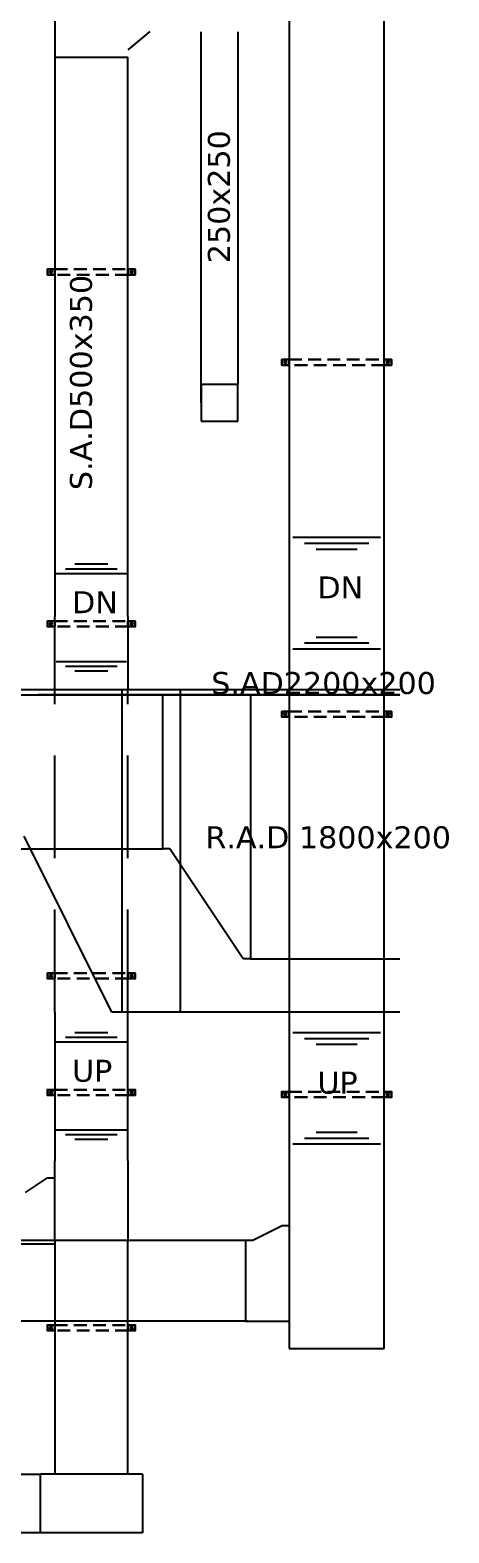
# Model space of a CAD drawing. Header units: millimetres. Extents: x -5691 to 38661, y 27321 to 65085.
# Drawn here: x 12207 to 15068, y 27371 to 37619 of the extents above; entities that cross this region are included whole.
import ezdxf

# ---------------------------------------------------------------- set-up
doc = ezdxf.new("R2010")
doc.units = ezdxf.units.MM
doc.header["$LTSCALE"] = 700
doc.header["$MEASUREMENT"] = 0
doc.linetypes.add('HIDDEN', pattern=[0.375, 0.25, -0.125])
for name, color, linetype in [('duct size', 7, 'Continuous'), ('Return Ahu-05', 1, 'Continuous'), ('Return Ahu-06', 1, 'Continuous'), ('Supply Ahu-05', 3, 'Continuous'), ('Supply Ahu-06', 3, 'Continuous')]:
    doc.layers.add(name, color=color, linetype=linetype)
doc.layers.add('SA-HANGERS', color=21, linetype='Continuous', lineweight=30)
doc.styles.add('VERDANA', font='verdana.ttf')

# ---------------------------------------------------------------- blocks, each defined once
blk = doc.blocks.new('*U13')
for p, q in [((0, 0), (0, 37)), ((500, 0), (500, 37))]:
    blk.add_line(p, q)
for points in [[(0, 0), (-50, 0), (-50, 37), (0, 37)], [(500, 37), (550, 37), (550, 0), (500, 0)]]:
    blk.add_lwpolyline(points)
at = {"linetype": 'HIDDEN', "ltscale": 0.5}
for points in [[(0, 37), (500, 37)], [(500, 0), (0, 0)]]:
    blk.add_lwpolyline(points, dxfattribs=at)
for centre in [(-25, 18), (525, 18)]:
    blk.add_circle(centre, 8.44)
blk = doc.blocks.new('*U19')
for p, q in [((0, 0), (0, 37)), ((650, 0), (650, 37))]:
    blk.add_line(p, q)
for points in [[(0, 0), (-50, 0), (-50, 37), (0, 37)], [(650, 37), (700, 37), (700, 0), (650, 0)]]:
    blk.add_lwpolyline(points)
at = {"linetype": 'HIDDEN', "ltscale": 0.5}
for points in [[(0, 37), (650, 37)], [(650, 0), (0, 0)]]:
    blk.add_lwpolyline(points, dxfattribs=at)
for centre in [(-25, 18), (675, 18)]:
    blk.add_circle(centre, 8.44)

msp = doc.modelspace()

# ---------------------------------------------------------------- linework, layer by layer
at = {"layer": 'Return Ahu-05', "ltscale": 8}
for p, q in [((4436.9, 33085.5), (14732, 33085.5)), ((4436.9, 32035.5), (13112.9, 32035.5))]:
    msp.add_line(p, q, dxfattribs=at)
at = {"layer": 'Return Ahu-05'}
for p, q in [((14732, 33085.5, -222.8), (12262.5, 33085.5, -277.4)), ((13112.9, 32035.5, -277.4), (13112.9, 33085.5, -277.4)), ((13712.9, 33085.5, -277.4), (13712.9, 31285.5, -277.4)), ((13162.9, 32035.5, -277.4), (13112.9, 32035.5, -277.4)), ((13662.9, 31285.5, -277.4), (13162.9, 32035.5, -277.4)), ((13712.9, 31285.5, -277.4), (13662.9, 31285.5, -277.4)), ((13712.9, 31285.5, 22.6), (14732, 31285.5, -22.5))]:
    msp.add_line(p, q, dxfattribs=at)
at = {"layer": 'Return Ahu-06'}
for p, q in [((14625.8, 28629, -2.7), (14625.8, 51957.7, 50)), ((13975.8, 51707.7, 50), (13975.8, 28629, -2.7)), ((14000.8, 34160.1, 9.5), (14600.8, 34160.1, 9.5)), ((14080.8, 34120.1, 9.5), (14520.8, 34120.1, 9.5)), ((14160.8, 34080.1, 9.5), (14440.8, 34080.1, 9.5)), ((14080.8, 33440.1, 9.5), (14520.8, 33440.1, 9.5)), ((14160.8, 33480.1, 9.5), (14440.8, 33480.1, 9.5)), ((14000.8, 33400.1, 9.5), (14600.8, 33400.1, 9.5)), ((14000.8, 30783.3, 9.5), (14600.8, 30783.3, 9.5)), ((14080.8, 30743.3, 9.5), (14520.8, 30743.3, 9.5)), ((14160.8, 30703.3, 9.5), (14440.8, 30703.3, 9.5)), ((14080.8, 30063.3, 9.5), (14520.8, 30063.3, 9.5)), ((14160.8, 30103.3, 9.5), (14440.8, 30103.3, 9.5)), ((14000.8, 30023.3, 9.5), (14600.8, 30023.3, 9.5)), ((13927.9, 29464.3, 322.3), (13727.9, 29364.3, 22.3)), ((13977.9, 29464.3, 322.3), (13927.9, 29464.3, 322.3)), ((13691, 29364.3, 22.2), (4222.1, 29364.3, 97)), ((13727.9, 29364.3, 22.3), (13677.9, 29364.3, 22.3)), ((13677.9, 29364.3, 22.3), (13677.9, 28814.3, 22.3)), ((13691, 28814.3, 22.2), (4224.1, 28814.3, 97)), ((13677.9, 28814.3, 22.3), (13975.8, 28814.3, 320.1)), ((13975.8, 28629, -2.7), (14625.8, 28629, -2.7))]:
    msp.add_line(p, q, dxfattribs=at)
at = {"layer": 'Return Ahu-06', "extrusion": (0, -1, 0)}
msp.add_line((14625.8, 31367.7, 800), (14625.8, 31367.7, 450), dxfattribs=at)
at = {"layer": 'Supply Ahu-05'}
for p, q in [((3815.3, 33121.8, -185.2), (14732, 33121.8, -185.2)), ((13231.6, 33121.8, -185.2), (13231.6, 30921.8, -185.2))]:
    msp.add_line(p, q, dxfattribs=at)
at = {"layer": 'Supply Ahu-05', "linetype": 'HIDDEN', "ltscale": 4}
for p, q in [((12375.8, 30921.8, 95.3), (12375.8, 33121.8, 83.5)), ((12875.8, 30921.8, -173.4), (12875.8, 33121.8, -185.2))]:
    msp.add_line(p, q, dxfattribs=at)
at = {"layer": 'Supply Ahu-05', "ltscale": 600}
for p, q in [((12836.2, 30921.8, 522.6), (12836.2, 33121.8, 471.2)), ((12766.4, 30921.8, -173.4), (12166.4, 32121.8, -173.4)), ((14732, 30921.8, -218.6), (12766.4, 30921.8, -173.4))]:
    msp.add_line(p, q, dxfattribs=at)
at = {"layer": 'Supply Ahu-06'}
for p, q in [((12375.8, 52116, 450), (12375.8, 33620, 450)), ((13025.8, 37609.1, 450), (12875.8, 37484.1, 450)), ((13375.8, 35202.8, 625.4), (13376, 37556, 620.3)), ((13376, 37556, 620.3), (13375.9, 37606, 620.4)), ((13625.9, 37556, 625), (13625.8, 35202.8, 625)), ((13625.9, 37606, 500), (13625.9, 37556, 625)), ((12375.8, 37434.1, 450), (12875.8, 37434.1, 450)), ((12875.8, 33620, 450), (12875.8, 37434.1, 450)), ((13375.8, 35077.8, 500), (13375.9, 35202.8, 625)), ((13625.8, 35077.8, 500), (13625.9, 35202.8, 625)), ((12449.8, 33946.2, 450), (12801.8, 33946.2, 450)), ((12513.8, 33978.2, 450), (12737.8, 33978.2, 450)), ((12385.8, 33914.2, 450), (12865.8, 33914.2, 450)), ((12385.8, 33314.2, 450), (12865.8, 33314.2, 450)), ((12449.8, 33282.2, 450), (12801.8, 33282.2, 450)), ((12513.8, 33250.2, 450), (12737.8, 33250.2, 450)), ((12375.8, 30921.8, -173.4), (12375.8, 29907.3, 450)), ((12875.8, 29907.3, 450), (12875.8, 30921.8, 450)), ((12449.8, 30751.3, 9.5), (12801.8, 30751.3, 9.5)), ((12513.8, 30783.3, 9.5), (12737.8, 30783.3, 9.5)), ((12385.8, 30719.3, 9.5), (12865.8, 30719.3, 9.5)), ((12385.8, 30119.3, 9.5), (12865.8, 30119.3, 9.5)), ((12449.8, 30087.3, 9.5), (12801.8, 30087.3, 9.5)), ((12513.8, 30055.3, 9.5), (12737.8, 30055.3, 9.5)), ((12175.8, 29692.2, 475), (12325.8, 29792.2, 475)), ((12325.8, 29792.2, 475), (12375.8, 29792.2, 450)), ((12125.8, 29342.2, 775), (12375.8, 29342.2, 475)), ((12375.8, 29357.3, 450), (12375.8, 27770.9, 450)), ((12875.8, 27770.9, 450), (12875.8, 29357.3, 450)), ((4760, 27770.9, 450), (12275.8, 27770.9, 450)), ((12275.8, 27770.9, 450), (12275.8, 27370.9, 450)), ((12375.8, 27770.9, 450), (12275.8, 27770.9, 450)), ((12975.8, 27770.9, 450), (12375.8, 27770.9, 450)), ((12975.8, 27770.9, 450), (12975.8, 27370.9, 450)), ((12275.8, 27370.9, 450), (4760, 27370.9, 450)), ((12975.8, 27370.9, 450), (12275.8, 27370.9, 450))]:
    msp.add_line(p, q, dxfattribs=at)
at = {"layer": 'Supply Ahu-06', "ltscale": 600}
for p, q in [((12375.8, 33121.8, 83.5), (12375.8, 33620, 2.5)), ((12875.8, 33620, 13.6), (12875.8, 33121.8, 85.4)), ((12375.8, 29357.3, 75), (12375.8, 29907.3, 450)), ((12875.8, 29907.3, 75), (12875.8, 29357.3, 75))]:
    msp.add_line(p, q, dxfattribs=at)
at = {"layer": 'Supply Ahu-06'}
msp.add_lwpolyline([(13375.7, 34952.8), (13625.7, 34952.8), (13625.7, 35202.8), (13375.7, 35202.8)], close=True, dxfattribs=at)

# ---------------------------------------------------------------- block references
at = {"layer": 'SA-HANGERS'}
for name, p, rotation in [('*U13', (12376, 35950.9, 450), 0.0018899840078956), ('*U19', (14625.8, 35372, 50), 180.0018899840079), ('*U13', (12376, 33550.9, 450), 0.0018899840078956), ('*U19', (14625.8, 32972, 50), 180.0018899840079), ('*U13', (12376, 31150.9, 450), 0.0018899840078956), ('*U13', (12376, 30356, 9.5), 0.0018899840078956), ('*U19', (14625.8, 30379, 50), 180.0018899840079), ('*U13', (12376, 28750.9, 450), 0.0018899840078956)]:
    msp.add_blockref(name, p, dxfattribs=dict(at, rotation=rotation))

# ---------------------------------------------------------------- texts
at = {"layer": 'duct size', "style": 'VERDANA'}
for s, p in [('250x250', (13571.5, 36028.9, 775)), ('S.A.D500x350', (12630, 34481.7))]:
    msp.add_text(s, height=150, rotation=90, dxfattribs=at).set_placement(p)
for s, p in [('DN', (14169.4, 33743.5, 9.5)), ('DN', (12494.4, 33642.4, 450)), ('S.AD2200x200', (13444.6, 33091.4)), ('R.A.D 1800x200', (13404.7, 32039.7)), ('UP', (12494.4, 30447.5, 9.5)), ('UP', (14169.4, 30366.7, 9.5))]:
    msp.add_text(s, height=150, dxfattribs=at).set_placement(p)

doc.saveas('drawing.dxf')
